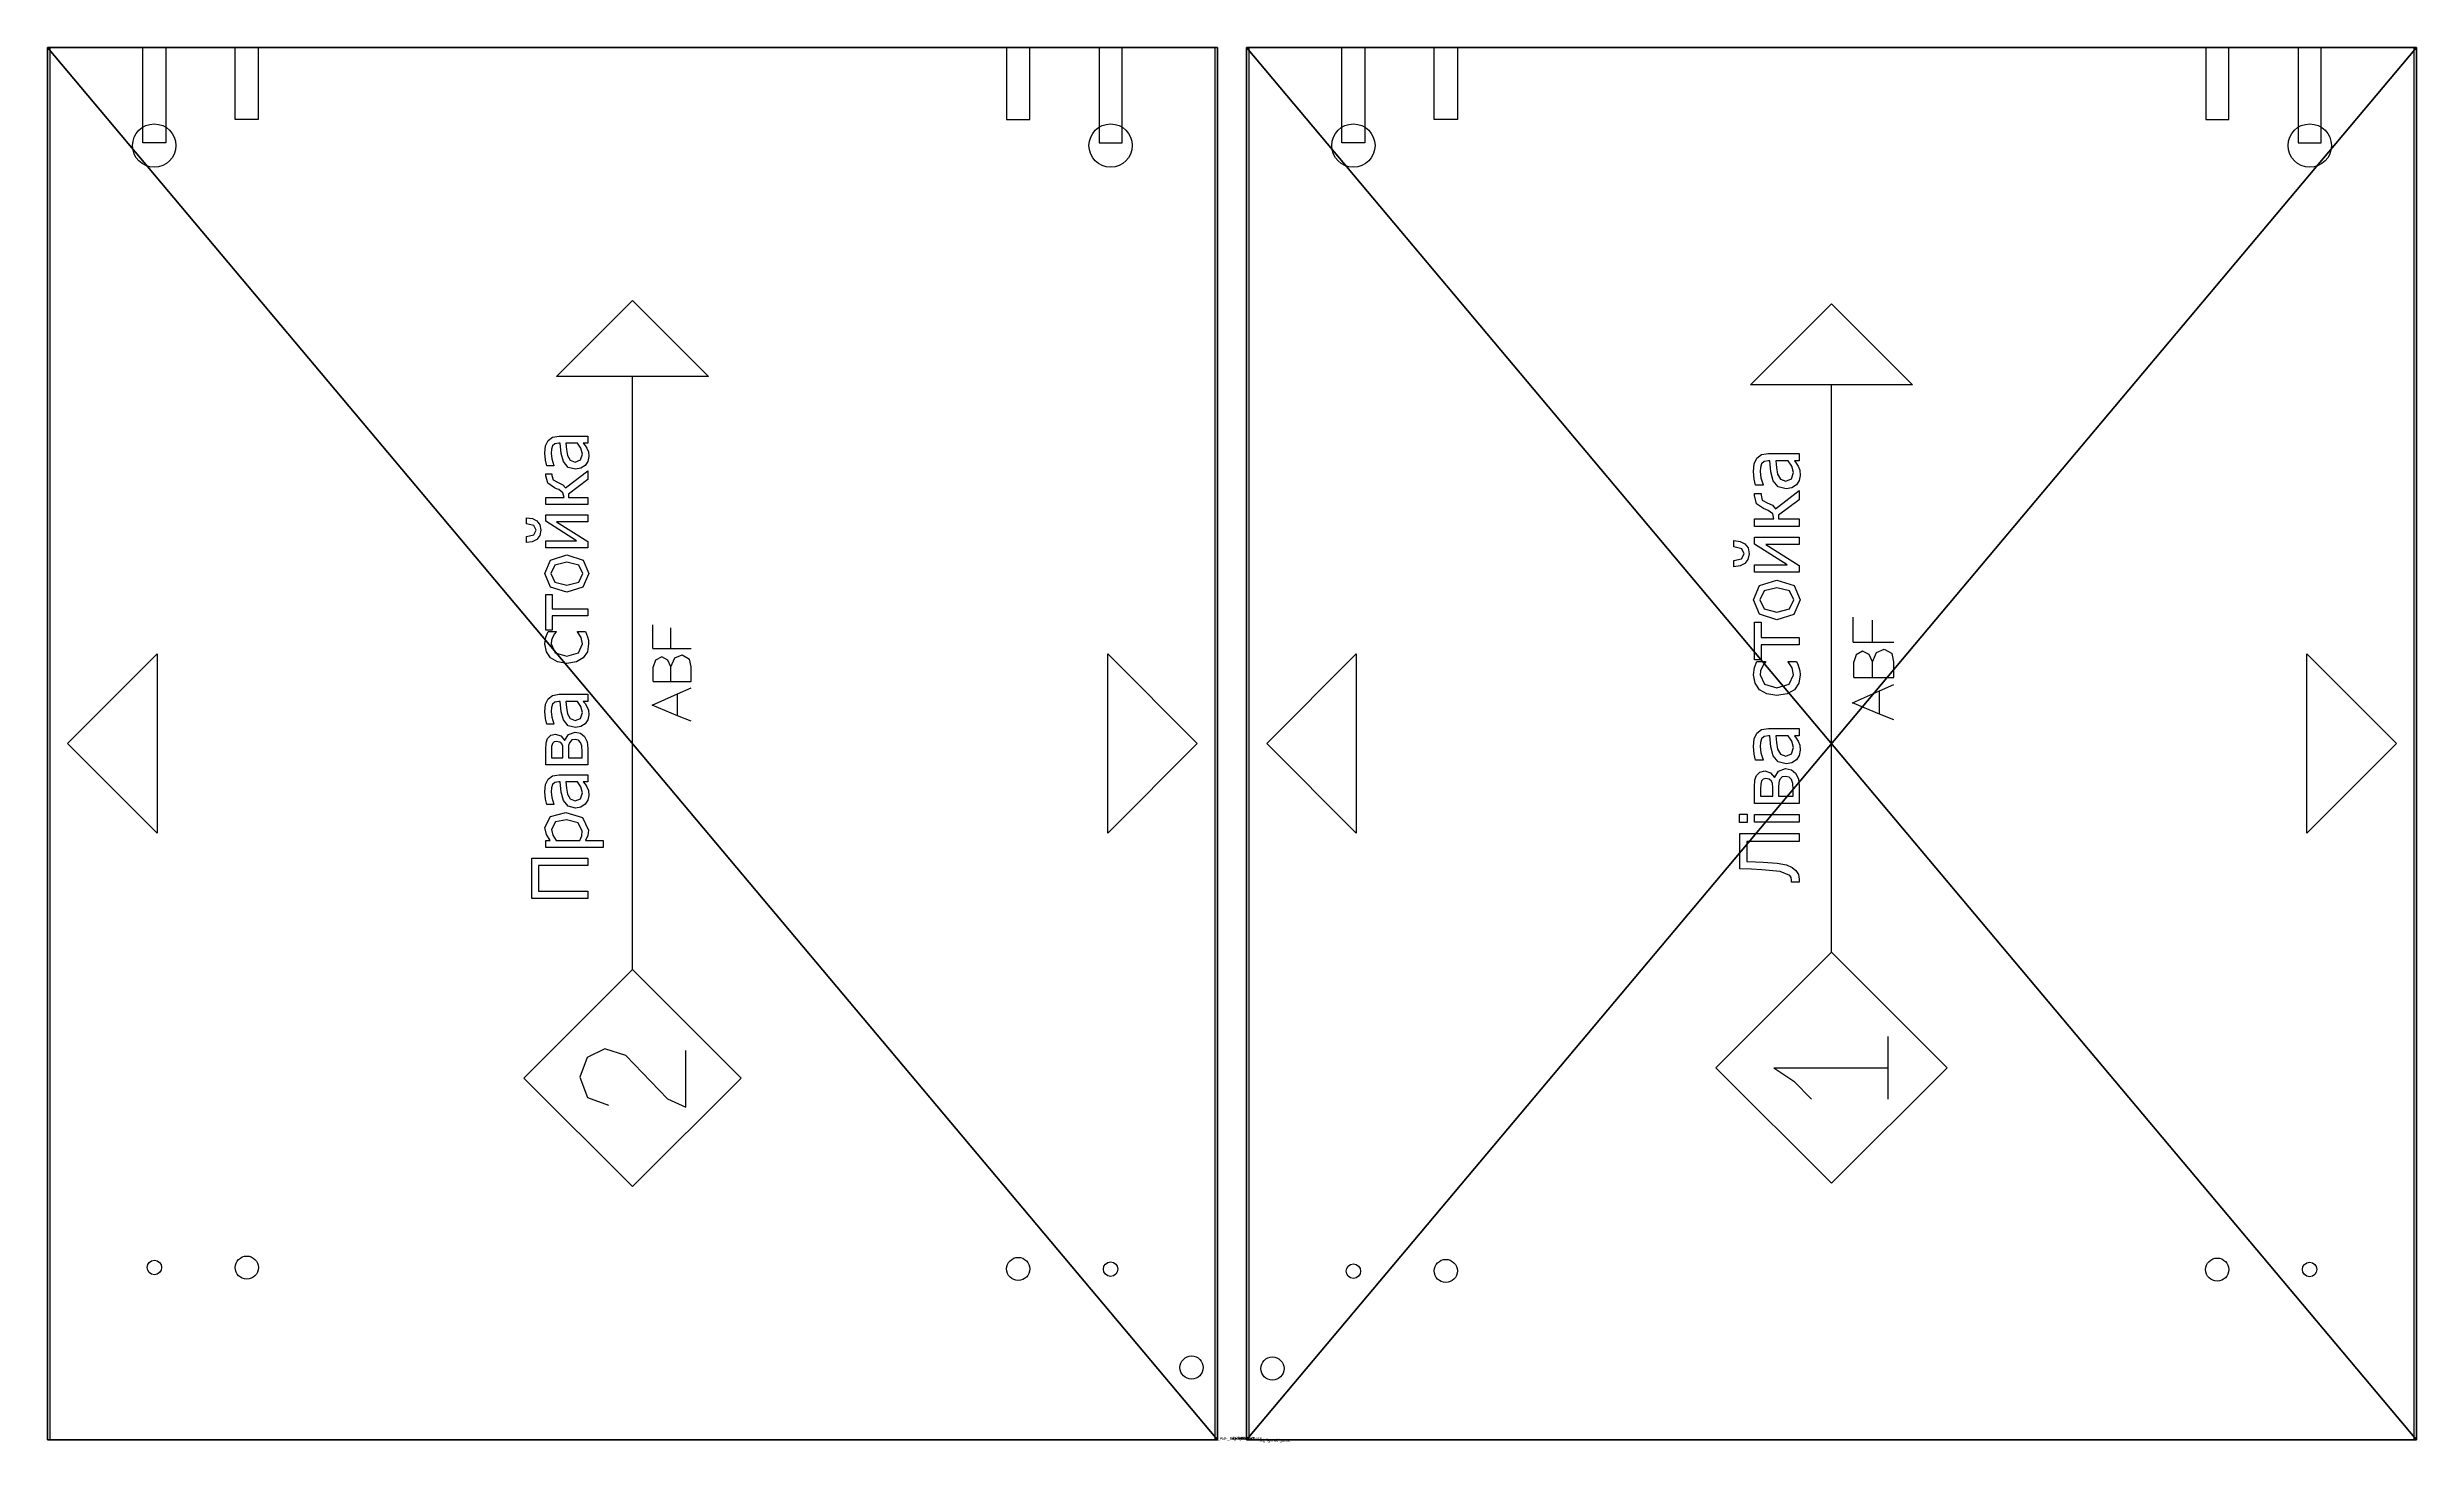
# Model space of a CAD drawing. Header units: millimetres. Extents: x -41809 to 43, y -1679 to 482.
# Drawn here: x -5196 to -4376, y -1 to 482 of the extents above; entities that cross this region are included whole.
import ezdxf

# ---------------------------------------------------------------- set-up
doc = ezdxf.new("R2010")
doc.units = ezdxf.units.MM
doc.header["$LTSCALE"] = 25.4
doc.layers.get('0').update_dxf_attribs({"true_color": 0xffffff})
for name, color, linetype, true_color in [('ABF_cuttingLines', 56, 'Continuous', 0x808014), ('ABF_edgeBanding', 172, 'Continuous', 0x0000cc), ('ABF_Label', 241, 'Continuous', 0xff87aa), ('D15-DEPTH13.8-$61281', 216, 'Continuous', 0x770077), ('D8-DEPTH12-$38878', 134, 'Continuous', 0x009987), ('Dside8', 252, 'Continuous', 0x777799)]:
    doc.layers.add(name, color=color, linetype=linetype, true_color=true_color)

# ---------------------------------------------------------------- blocks, each defined once
blk = doc.blocks.new('Group71#1')
at = {"layer": 'D15-DEPTH13.8-$61281', "color": 0, "extrusion": (0, 0, -1)}
blk.add_circle((34, 0), 7.5, dxfattribs=at)
blk = doc.blocks.new('Group73#1')
at = {"layer": 'Dside8', "color": 0, "extrusion": (-1, 0, 0)}
for centre in [(-32, 9), (0, 9)]:
    blk.add_circle(centre, 4, dxfattribs=at)
blk = doc.blocks.new('Group74#1')
at = {"layer": 'Dside8', "color": 0}
for points in [[(0, 36, 0), (-25, 36, 0), (-25, 28, 0), (0, 28, 0), (0, 36, 0)], [(0, 4, 0), (-33, 4, 0), (-33, -4, 0), (0, -4, 0), (0, 4, 0)]]:
    blk.add_polyline3d(points, close=True, dxfattribs=at)
blk = doc.blocks.new('Group75#1')
at = {"layer": 'D15-DEPTH13.8-$61281', "color": 0, "extrusion": (0, 0, -1)}
blk.add_circle((34, 0), 7.5, dxfattribs=at)
blk = doc.blocks.new('Group77#1')
at = {"layer": 'Dside8', "color": 0, "extrusion": (-1, 0, 0)}
for centre in [(0, 9), (32, 9)]:
    blk.add_circle(centre, 4, dxfattribs=at)
blk = doc.blocks.new('Group78#1')
at = {"layer": 'Dside8', "color": 0}
for points in [[(0, -4, 0), (-33, -4, 0), (-33, 4, 0), (0, 4, 0), (0, -4, 0)], [(0, -36, 0), (-25, -36, 0), (-25, -28, 0), (0, -28, 0), (0, -36, 0)]]:
    blk.add_polyline3d(points, close=True, dxfattribs=at)
blk = doc.blocks.new('Group88#1')
blk = doc.blocks.new('Group90#1')
blk = doc.blocks.new('Group86#3')
at = {"layer": 'D8-DEPTH12-$38878', "color": 0, "extrusion": (0, 0, -1)}
for centre, radius in [((-9.06, 31.98), 4), ((-9, -0.02), 2.5)]:
    blk.add_circle(centre, radius, dxfattribs=at)
blk = doc.blocks.new('Group90#2')
at = {"layer": 'D8-DEPTH12-$38878', "color": 0, "extrusion": (0, 0, -1)}
for centre, radius in [((-9, -0.02), 2.5), ((-8.94, -32.02), 4)]:
    blk.add_circle(centre, radius, dxfattribs=at)
blk = doc.blocks.new('Group89#3')
at = {"layer": 'D8-DEPTH12-$38878', "color": 0, "extrusion": (0, 0, -1)}
blk.add_circle((0, 9), 4, dxfattribs=at)
blk = doc.blocks.new('Group92#2')
at = {"layer": 'ABF_Label', "color": 0}
for p, q in [((39.04, 20.1), (38.85, 21.46)), ((38.85, 21.46), (40.27, 21.46)), ((40.27, 21.46), (40.64, 19.76)), ((42.82, 19.75), (43.21, 21.46)), ((43.21, 21.46), (44.63, 21.46)), ((44.63, 21.46), (44.44, 20.09)), ((-27.73, 15.31), (-27.64, 17.58)), ((-27.64, 17.58), (-27.56, 20.17)), ((-27.56, 20.17), (-19.79, 20.17)), ((-26, 16.7), (-26.07, 15.01)), ((-25.93, 18.63), (-26, 16.7)), ((-21.53, 18.63), (-25.93, 18.63)), ((-21.53, 7.13), (-21.53, 18.63)), ((-19.79, 20.17), (-19.79, 7.13)), ((-17.36, 18.55), (-17.36, 20.26)), ((-17.36, 20.26), (-15.49, 20.26)), ((-15.49, 18.55), (-17.36, 18.55)), ((-17.25, 7.13), (-17.25, 16.91)), ((-17.25, 16.91), (-15.6, 16.91)), ((-15.6, 16.91), (-15.6, 7.13)), ((-15.49, 20.26), (-15.49, 18.55)), ((-13.18, 7.13), (-13.18, 16.91)), ((-13.18, 16.91), (-9.59, 16.91)), ((-9.59, 16.91), (-8.01, 16.85)), ((-8.01, 16.85), (-7.02, 16.51)), ((-7.02, 16.51), (-6.26, 15.77)), ((-6.26, 15.77), (-6.02, 14.66)), ((-3.66, 16.7), (-2.36, 16.99)), ((-3.66, 15.03), (-3.66, 16.7)), ((-2.36, 16.99), (-0.67, 17.15)), ((-0.68, 15.7), (-2.02, 15.52)), ((0.25, 15.63), (-0.68, 15.7)), ((-0.67, 17.15), (1.02, 16.99)), ((1.02, 15.36), (0.25, 15.63)), ((1.02, 16.99), (2.27, 16.42)), ((2.27, 16.42), (3.07, 15.38)), ((10.92, 14.23), (11.84, 15.81)), ((11.84, 15.81), (13.28, 16.79)), ((15.11, 15.71), (13.05, 14.75)), ((13.28, 16.79), (15.13, 17.14)), ((16, 15.58), (15.11, 15.71)), ((15.13, 17.14), (16.69, 16.91)), ((16.69, 16.91), (18.03, 16.39)), ((18.03, 16.39), (18.03, 14.54)), ((18.37, 15.47), (18.37, 16.91)), ((18.37, 16.91), (26.67, 16.91)), ((26.67, 16.91), (26.67, 15.47)), ((27.2, 12.02), (28.41, 15.83)), ((28.41, 15.83), (31.58, 17.18)), ((31.58, 15.77), (29.6, 14.84)), ((31.58, 17.18), (34.75, 15.83)), ((33.55, 14.84), (31.58, 15.77)), ((34.75, 15.83), (35.95, 12.02)), ((37.64, 7.13), (37.64, 16.91)), ((37.64, 16.91), (39.26, 16.91)), ((39.58, 19.05), (39.04, 20.1)), ((39.26, 16.91), (39.26, 9.73)), ((39.26, 9.73), (43.82, 16.91)), ((40.49, 18.36), (39.58, 19.05)), ((41.74, 18.12), (40.49, 18.36)), ((40.64, 19.76), (41.74, 19.23)), ((41.74, 19.23), (42.82, 19.75)), ((43.02, 18.35), (41.74, 18.12)), ((43.92, 19.05), (43.02, 18.35)), ((43.82, 16.91), (45.36, 16.91)), ((44.44, 20.09), (43.92, 19.05)), ((45.36, 16.91), (45.36, 7.13)), ((47.74, 7.13), (47.74, 16.91)), ((47.74, 16.91), (49.39, 16.91)), ((49.39, 16.91), (49.39, 12.66)), ((51.65, 14.94), (52.72, 16.47)), ((52.72, 16.47), (54.5, 16.91)), ((54.5, 16.91), (54.94, 16.91)), ((54.94, 16.91), (54.94, 15.49)), ((56.79, 16.7), (58.1, 16.99)), ((56.79, 15.03), (56.79, 16.7)), ((58.1, 16.99), (59.78, 17.15)), ((59.77, 15.7), (58.43, 15.52)), ((60.71, 15.63), (59.77, 15.7)), ((59.78, 17.15), (61.48, 16.99)), ((61.48, 15.36), (60.71, 15.63)), ((61.48, 16.99), (62.72, 16.42)), ((62.72, 16.42), (63.52, 15.38)), ((-71.28, 12.66), (-74.2, 8.26)), ((-71.28, 12.66), (-71.28, -12.45)), ((-28.99, 9.18), (-28.12, 11.27)), ((-28.12, 11.27), (-27.73, 15.31)), ((-26.29, 11.96), (-26.69, 9.93)), ((-26.07, 15.01), (-26.29, 11.96)), ((-9.98, 15.6), (-11.55, 15.6)), ((-11.55, 15.6), (-11.55, 12.92)), ((-11.55, 12.92), (-9.66, 12.92)), ((-9.62, 11.64), (-11.55, 11.64)), ((-11.55, 11.64), (-11.55, 8.44)), ((-8.9, 15.57), (-9.98, 15.6)), ((-9.66, 12.92), (-8.8, 12.98)), ((-8.64, 11.61), (-9.62, 11.64)), ((-8.2, 15.37), (-8.9, 15.57)), ((-8.8, 12.98), (-8.24, 13.22)), ((-7.99, 11.42), (-8.64, 11.61)), ((-8.24, 13.22), (-7.83, 13.69)), ((-7.82, 14.99), (-8.2, 15.37)), ((-7.35, 10.88), (-7.99, 11.42)), ((-7.83, 13.69), (-7.71, 14.41)), ((-7.71, 14.41), (-7.82, 14.99)), ((-6.4, 13.41), (-7.43, 12.54)), ((-7.43, 12.54), (-7.38, 12.48)), ((-7.38, 12.48), (-6.05, 11.67)), ((-7.21, 10.08), (-7.35, 10.88)), ((-6.02, 14.66), (-6.4, 13.41)), ((-6.05, 11.67), (-5.51, 10.09)), ((-4.46, 9.97), (-4.03, 11.7)), ((-4.03, 11.7), (-2.67, 12.83)), ((-3.56, 15.03), (-3.66, 15.03)), ((-2.02, 15.52), (-3.56, 15.03)), ((-2.33, 11.23), (-2.76, 10.07)), ((-2.67, 12.83), (-0.73, 13.35)), ((-1.24, 11.85), (-2.33, 11.23)), ((0.21, 12.11), (-1.24, 11.85)), ((-0.73, 13.35), (1.69, 13.57)), ((1.69, 12.25), (0.21, 12.11)), ((1.52, 14.82), (1.02, 15.36)), ((1.69, 13.88), (1.52, 14.82)), ((1.69, 13.57), (1.69, 13.88)), ((1.69, 9.54), (1.69, 12.25)), ((3.07, 15.38), (3.33, 13.82)), ((3.33, 13.82), (3.33, 7.13)), ((10.57, 12.01), (10.92, 14.23)), ((10.9, 9.75), (10.57, 12.01)), ((13.05, 14.75), (12.28, 12.01)), ((12.28, 12.01), (13.03, 9.31)), ((16.81, 15.28), (16, 15.58)), ((17.48, 14.88), (16.81, 15.28)), ((17.93, 14.54), (17.48, 14.88)), ((18.03, 14.54), (17.93, 14.54)), ((21.7, 15.47), (18.37, 15.47)), ((21.7, 7.13), (21.7, 15.47)), ((26.67, 15.47), (23.34, 15.47)), ((23.34, 15.47), (23.34, 7.13)), ((28.37, 8.25), (27.2, 12.02)), ((29.6, 14.84), (28.9, 12.02)), ((28.9, 12.02), (29.6, 9.23)), ((34.25, 12.02), (33.55, 14.84)), ((33.55, 9.21), (34.25, 12.02)), ((35.95, 12.02), (34.75, 8.2)), ((43.73, 14.43), (39.12, 7.13)), ((43.73, 7.13), (43.73, 14.43)), ((49.39, 12.66), (50.48, 12.92)), ((50.21, 11.64), (49.39, 11.64)), ((49.39, 11.64), (49.39, 7.13)), ((53.57, 7.13), (50.21, 11.64)), ((50.48, 12.92), (51.25, 13.93)), ((51.25, 13.93), (51.46, 14.43)), ((51.46, 14.43), (51.65, 14.94)), ((52.37, 12.98), (51.63, 12.33)), ((51.63, 12.33), (55.62, 7.13)), ((52.95, 14.17), (52.37, 12.98)), ((53.53, 15.21), (52.95, 14.17)), ((54.57, 15.49), (53.53, 15.21)), ((54.94, 15.49), (54.57, 15.49)), ((55.99, 9.97), (56.42, 11.7)), ((56.42, 11.7), (57.78, 12.83)), ((56.89, 15.03), (56.79, 15.03)), ((58.43, 15.52), (56.89, 15.03)), ((58.12, 11.23), (57.69, 10.07)), ((57.78, 12.83), (59.73, 13.35)), ((59.21, 11.85), (58.12, 11.23)), ((60.66, 12.11), (59.21, 11.85)), ((59.73, 13.35), (62.14, 13.57)), ((62.14, 12.25), (60.66, 12.11)), ((61.97, 14.82), (61.48, 15.36)), ((62.14, 13.88), (61.97, 14.82)), ((62.14, 13.57), (62.14, 13.88)), ((62.14, 9.54), (62.14, 12.25)), ((63.52, 15.38), (63.78, 13.82)), ((63.78, 13.82), (63.78, 7.13)), ((-74.2, 8.26), (-78.17, 4.4)), ((-30.5, 7.13), (-30.5, 8.81)), ((-30.5, 8.81), (-30.37, 8.81)), ((-30.2, 7.12), (-30.5, 7.13)), ((-30.37, 8.81), (-30.23, 8.79)), ((-30.23, 8.79), (-30.04, 8.78)), ((-29.83, 7.1), (-30.2, 7.12)), ((-30.04, 8.78), (-29.46, 8.88)), ((-28.79, 7.28), (-29.83, 7.1)), ((-29.46, 8.88), (-28.99, 9.18)), ((-27.94, 7.82), (-28.79, 7.28)), ((-27.24, 8.64), (-27.94, 7.82)), ((-26.69, 9.93), (-27.24, 8.64)), ((-19.79, 7.13), (-21.53, 7.13)), ((-15.6, 7.13), (-17.25, 7.13)), ((-9.34, 7.13), (-13.18, 7.13)), ((-11.55, 8.44), (-10.12, 8.44)), ((-10.12, 8.44), (-8.75, 8.51)), ((-7.77, 7.29), (-9.34, 7.13)), ((-8.75, 8.51), (-7.91, 8.79)), ((-7.91, 8.79), (-7.37, 9.32)), ((-6.53, 7.92), (-7.77, 7.29)), ((-7.37, 9.32), (-7.21, 10.08)), ((-5.78, 8.83), (-6.53, 7.92)), ((-5.51, 10.09), (-5.78, 8.83)), ((-4.22, 8.72), (-4.46, 9.97)), ((-3.59, 7.73), (-4.22, 8.72)), ((-2.64, 7.09), (-3.59, 7.73)), ((-2.76, 10.07), (-2.29, 8.8)), ((-1.49, 6.86), (-2.64, 7.09)), ((-2.29, 8.8), (-0.9, 8.37)), ((-0.35, 6.98), (-1.49, 6.86)), ((-0.9, 8.37), (0.51, 8.71)), ((0.5, 7.33), (-0.35, 6.98)), ((1.15, 7.76), (0.5, 7.33)), ((0.51, 8.71), (1.69, 9.54)), ((1.69, 8.17), (1.15, 7.76)), ((1.69, 7.13), (1.69, 8.17)), ((3.33, 7.13), (1.69, 7.13)), ((11.84, 8.16), (10.9, 9.75)), ((13.29, 7.22), (11.84, 8.16)), ((13.03, 9.31), (15.11, 8.34)), ((15.13, 6.91), (13.29, 7.22)), ((15.11, 8.34), (16.64, 8.67)), ((15.99, 6.98), (15.13, 6.91)), ((16.75, 7.16), (15.99, 6.98)), ((16.64, 8.67), (17.93, 9.53)), ((17.41, 7.41), (16.75, 7.16)), ((18.03, 7.68), (17.41, 7.41)), ((17.93, 9.53), (18.03, 9.53)), ((18.03, 9.53), (18.03, 7.68)), ((23.34, 7.13), (21.7, 7.13)), ((31.58, 6.86), (28.37, 8.25)), ((29.6, 9.23), (31.58, 8.28)), ((31.58, 8.28), (33.55, 9.21)), ((34.75, 8.2), (31.58, 6.86)), ((39.12, 7.13), (37.64, 7.13)), ((45.36, 7.13), (43.73, 7.13)), ((49.39, 7.13), (47.74, 7.13)), ((55.62, 7.13), (53.57, 7.13)), ((56.23, 8.72), (55.99, 9.97)), ((56.86, 7.73), (56.23, 8.72)), ((57.82, 7.09), (56.86, 7.73)), ((57.69, 10.07), (58.17, 8.8)), ((58.96, 6.86), (57.82, 7.09)), ((58.17, 8.8), (59.55, 8.37)), ((60.11, 6.98), (58.96, 6.86)), ((59.55, 8.37), (60.96, 8.71)), ((60.95, 7.33), (60.11, 6.98)), ((61.6, 7.76), (60.95, 7.33)), ((60.96, 8.71), (62.14, 9.54)), ((62.14, 8.17), (61.6, 7.76)), ((62.14, 7.13), (62.14, 8.17)), ((63.78, 7.13), (62.14, 7.13)), ((-45.87, 0), (78.89, 0)), ((6.49, -10.57), (8.95, -4.58)), ((8.95, -4.58), (11.61, -10.57)), ((14.53, -4.88), (17.96, -4.88)), ((14.53, -4.88), (14.53, -8.98)), ((19.51, -5.38), (17.96, -4.88)), ((22.27, -4.79), (22.27, -8.97)), ((22.27, -4.79), (27.81, -4.79)), ((14.53, -8.98), (14.53, -13.72)), ((14.53, -8.98), (17.96, -8.98)), ((17.96, -8.98), (19.55, -8.25)), ((17.96, -8.98), (20.04, -9.9)), ((20.29, -6.84), (19.51, -5.38)), ((19.55, -8.25), (20.29, -6.84)), ((20.04, -9.9), (20.74, -11.59)), ((22.27, -8.97), (27.09, -8.97)), ((22.27, -8.97), (22.27, -13.72)), ((-78.17, -12.45), (-71.28, -12.45)), ((-71.28, -12.45), (-64.36, -12.45)), ((5.21, -13.72), (6.49, -10.57)), ((6.49, -10.57), (11.61, -10.57)), ((11.61, -10.57), (13.01, -13.72)), ((14.53, -13.72), (17.96, -13.72)), ((17.96, -13.72), (19.76, -13.36)), ((20.74, -11.59), (19.76, -13.36))]:
    blk.add_line(p, q, dxfattribs=at)
for points in [[(-45.87, 0, 0), (-71.27, -25.4, 0), (-96.67, 0, 0), (-71.27, 25.4, 0), (-45.87, 0, 0)], [(78.89, 17.78, 0), (96.67, 0, 0), (78.89, -17.78, 0), (78.89, 17.78, 0)]]:
    blk.add_polyline3d(points, close=True, dxfattribs=at)
blk = doc.blocks.new('Group137#1')
at = {"layer": 'ABF_cuttingLines', "color": 0}
blk.add_polyline3d([(0.8, 0.7, 0), (404.2, 0.7, 0), (404.2, 482.7, 0), (0.8, 482.7, 0), (0.8, 0.7, 0)], close=True, dxfattribs=at)
blk = doc.blocks.new('Group138#1')
at = {"layer": 'ABF_edgeBanding', "color": 0}
for points in [[(7, 241.7, 0), (38.02, 272.72, 0), (38.02, 210.68, 0), (7, 241.7, 0)], [(398, 241.7, 0), (366.98, 210.68, 0), (366.98, 272.72, 0), (398, 241.7, 0)]]:
    blk.add_polyline3d(points, close=True, dxfattribs=at)
blk = doc.blocks.new('______ 1. ___#31')
at = {"color": 0}
for p, q in [((0, 0.7, 18), (0, 482.7, 18)), ((0, 482.7, 18), (405, 482.7, 18)), ((0, 0.7), (0, 482.7)), ((0, 482.7), (405, 482.7)), ((0, 0.7, 18), (0, 482.7, 18)), ((0, 482.7, 18), (0, 482.7)), ((0, 0.7), (0, 482.7)), ((0, 482.7, 18), (405, 482.7, 18)), ((0, 482.7), (405, 482.7)), ((0, 482.7, 18), (0, 482.7)), ((405, 482.7, 18), (405, 0.7, 18)), ((405, 482.7), (405, 0.7)), ((405, 482.7, 18), (405, 482.7)), ((405, 482.7, 18), (405, 0.7, 18)), ((405, 482.7), (405, 0.7)), ((405, 482.7, 18), (405, 482.7)), ((405, 0.7, 18), (0, 0.7, 18)), ((405, 0.7), (0, 0.7)), ((0, 0.7, 18), (0, 0.7)), ((405, 0.7, 18), (0, 0.7, 18)), ((0, 0.7, 18), (0, 0.7)), ((405, 0.7), (0, 0.7)), ((405, 0.7, 18), (405, 0.7)), ((405, 0.7, 18), (405, 0.7))]:
    blk.add_line(p, q, dxfattribs=at)
at = {"color": 0, "extrusion": (0, 0, -1)}
ref = blk.add_blockref('Group73#1', (-37, 482.7, -18), dxfattribs=dict(at, rotation=90))
ref.add_attrib('Skp_GroupInstanceName', '_ABF_sideDrill', (0, 0), dxfattribs={"height": 1})
ref = blk.add_blockref('Group74#1', (-37, 482.7, -18), dxfattribs=dict(at, rotation=90))
ref.add_attrib('Skp_GroupInstanceName', '_ABF_sideDrillDepth', (0, 0), dxfattribs={"height": 1})
ref = blk.add_blockref('Group77#1', (-368, 482.7, -18), dxfattribs=dict(at, rotation=90))
ref.add_attrib('Skp_GroupInstanceName', '_ABF_sideDrill', (0, 0), dxfattribs={"height": 1})
ref = blk.add_blockref('Group78#1', (-368, 482.7, -18), dxfattribs=dict(at, rotation=90))
ref.add_attrib('Skp_GroupInstanceName', '_ABF_sideDrillDepth', (0, 0), dxfattribs={"height": 1})
ref = blk.add_blockref('Group71#1', (-37, 482.7, -18), dxfattribs=dict(at, rotation=90))
ref.add_attrib('Skp_GroupInstanceName', '_ABF_minifixBolts', (0, 0), dxfattribs={"height": 1})
ref = blk.add_blockref('Group75#1', (-368, 482.7, -18), dxfattribs=dict(at, rotation=90))
ref.add_attrib('Skp_GroupInstanceName', '_ABF_minifixBolts', (0, 0), dxfattribs={"height": 1})
ref = blk.add_blockref('Group90#2', (-368, 50.64, -18), dxfattribs=dict(at, rotation=90))
ref.add_attrib('Skp_GroupInstanceName', '_ABF_minifixPlasticBase', (0, 0), dxfattribs={"height": 1})
ref = blk.add_blockref('Group86#3', (-37.02, 50.06, -18), dxfattribs=dict(at, rotation=90))
ref.add_attrib('Skp_GroupInstanceName', '_ABF_minifixPlasticBase', (0, 0), dxfattribs={"height": 1})
ref = blk.add_blockref('Group89#3', (0, 25.35, -18), dxfattribs=dict(at, rotation=90))
ref.add_attrib('Skp_GroupInstanceName', '_ABF_minifixPlasticBase', (0, 0), dxfattribs={"height": 1})
ref = blk.add_blockref('Group88#1', (0.01, 272.7, -18), dxfattribs=dict(at, rotation=90))
ref.add_attrib('Skp_GroupInstanceName', '_ABF_hingeMountingPlate', (0, 0), dxfattribs={"height": 1})
ref = blk.add_blockref('Group90#1', (0.02, 110, -18), dxfattribs=dict(at, rotation=90))
ref.add_attrib('Skp_GroupInstanceName', '_ABF_hingeMountingPlate', (0, 0), dxfattribs={"height": 1})
at = {"layer": 'ABF_cuttingLines', "color": 0}
ref = blk.add_blockref('Group137#1', (0, 0, 18), dxfattribs=at)
ref.add_attrib('Skp_GroupInstanceName', '_ABF_cuttingLines', (0, 0), dxfattribs={"layer": '0', "height": 1})
at = {"layer": 'ABF_edgeBanding', "color": 0}
ref = blk.add_blockref('Group138#1', (0, 0, 18), dxfattribs=at)
ref.add_attrib('Skp_GroupInstanceName', '_ABF_edgeBanding', (0, 0), dxfattribs={"layer": '0', "height": 1})
at = {"layer": 'ABF_Label', "color": 0}
ref = blk.add_blockref('Group92#2', (202.5, 241.7, 18), dxfattribs=dict(at, xscale=1.574803149606299, yscale=1.574803149606299, rotation=90))
ref.add_attrib('Skp_GroupInstanceName', '_ABF_Label', (0, 0), dxfattribs={"layer": '0', "height": 1})
at = {"color": 7, "true_color": 0xffffff}
mesh = blk.add_polyface(dxfattribs=at)
corners = [(405, 0.7, 18), (0, 482.7, 18), (0, 0.7, 18), (405, 482.7, 18)]
mesh.append_faces([[corners[k] for k in face] for face in [(0, 1, 2), (1, 0, 3)]], dxfattribs={"vtx0": -1, "color": 7})
at = {"color": 0}
mesh = blk.add_polyface(dxfattribs=at)
corners = [(405, 482.7), (0, 0.7), (0, 482.7), (405, 0.7)]
mesh.append_faces([[corners[k] for k in face] for face in [(0, 1, 2), (1, 0, 3)]], dxfattribs={"vtx0": -1, "color": 0})
at = {"color": 13, "true_color": 0xc46b6b}
mesh = blk.add_polyface(dxfattribs=at)
corners = [(0, 482.7, 18), (0, 0.7), (0, 0.7, 18), (0, 482.7)]
mesh.append_faces([[corners[k] for k in face] for face in [(0, 1, 2), (1, 0, 3)]], dxfattribs={"vtx0": -1, "color": 13})
at = {"color": 0}
mesh = blk.add_polyface(dxfattribs=at)
corners = [(0, 482.7, 18), (405, 482.7), (0, 482.7), (405, 482.7, 18)]
mesh.append_faces([[corners[k] for k in face] for face in [(0, 1, 2), (1, 0, 3)]], dxfattribs={"vtx0": -1, "color": 0})
at = {"color": 13, "true_color": 0xc46b6b}
mesh = blk.add_polyface(dxfattribs=at)
corners = [(405, 482.7), (405, 0.7, 18), (405, 0.7), (405, 482.7, 18)]
mesh.append_faces([[corners[k] for k in face] for face in [(0, 1, 2), (1, 0, 3)]], dxfattribs={"vtx0": -1, "color": 13})
at = {"color": 0}
mesh = blk.add_polyface(dxfattribs=at)
corners = [(405, 0.7, 18), (0, 0.7), (405, 0.7), (0, 0.7, 18)]
mesh.append_faces([[corners[k] for k in face] for face in [(0, 1, 2), (1, 0, 3)]], dxfattribs={"vtx0": -1, "color": 0})
blk = doc.blocks.new('Group79#1')
at = {"layer": 'D15-DEPTH13.8-$61281', "color": 0}
blk.add_circle((-34, 0), 7.5, dxfattribs=at)
blk = doc.blocks.new('Group81#1')
at = {"layer": 'Dside8', "color": 0, "extrusion": (-1, 0, 0)}
for centre in [(0, -9), (32, -9)]:
    blk.add_circle(centre, 4, dxfattribs=at)
blk = doc.blocks.new('Group82#1')
at = {"layer": 'Dside8', "color": 0}
for points in [[(0, -4, 0), (-33, -4, 0), (-33, 4, 0), (0, 4, 0), (0, -4, 0)], [(0, -36, 0), (-25, -36, 0), (-25, -28, 0), (0, -28, 0), (0, -36, 0)]]:
    blk.add_polyline3d(points, close=True, dxfattribs=at)
blk = doc.blocks.new('Group83#1')
at = {"layer": 'D15-DEPTH13.8-$61281', "color": 0}
blk.add_circle((-34, 0), 7.5, dxfattribs=at)
blk = doc.blocks.new('Group85#1')
at = {"layer": 'Dside8', "color": 0, "extrusion": (-1, 0, 0)}
for centre in [(-32, -9), (0, -9)]:
    blk.add_circle(centre, 4, dxfattribs=at)
blk = doc.blocks.new('Group86#1')
at = {"layer": 'Dside8', "color": 0}
for points in [[(0, 36, 0), (-25, 36, 0), (-25, 28, 0), (0, 28, 0), (0, 36, 0)], [(0, 4, 0), (-33, 4, 0), (-33, -4, 0), (0, -4, 0), (0, 4, 0)]]:
    blk.add_polyline3d(points, close=True, dxfattribs=at)
blk = doc.blocks.new('Group94#1')
at = {"layer": 'D8-DEPTH12-$38878', "color": 0}
for centre, radius in [((9.06, 31.98), 4), ((9, -0.02), 2.5)]:
    blk.add_circle(centre, radius, dxfattribs=at)
blk = doc.blocks.new('Group98#1')
at = {"layer": 'D8-DEPTH12-$38878', "color": 0}
for centre, radius in [((9, -0.02), 2.5), ((8.94, -32.02), 4)]:
    blk.add_circle(centre, radius, dxfattribs=at)
blk = doc.blocks.new('Group86#2')
at = {"layer": 'D8-DEPTH12-$38878', "color": 0}
blk.add_circle((0, 9), 4, dxfattribs=at)
blk = doc.blocks.new('Group94#2')
at = {"layer": 'ABF_Label', "color": 0}
for p, q in [((-36.3, 10.47), (-36.3, 23.51)), ((-36.3, 23.51), (-26.84, 23.51)), ((-26.84, 23.51), (-26.84, 10.47)), ((47.23, 23.44), (47.04, 24.8)), ((47.04, 24.8), (48.46, 24.8)), ((47.77, 22.39), (47.23, 23.44)), ((48.68, 21.7), (47.77, 22.39)), ((48.46, 24.8), (48.83, 23.09)), ((48.83, 23.09), (49.93, 22.57)), ((49.93, 22.57), (51.01, 23.08)), ((51.01, 23.08), (51.4, 24.8)), ((52.11, 22.39), (51.21, 21.69)), ((51.4, 24.8), (52.81, 24.8)), ((52.63, 23.42), (52.11, 22.39)), ((52.81, 24.8), (52.63, 23.42)), ((-28.57, 21.97), (-34.57, 21.97)), ((-34.57, 21.97), (-34.57, 10.47)), ((-28.57, 10.47), (-28.57, 21.97)), ((-24.32, 6.86), (-24.32, 20.25)), ((-24.32, 20.25), (-22.68, 20.25)), ((-22.68, 20.25), (-22.68, 19.23)), ((-22.68, 19.23), (-21.31, 20.15)), ((-21.44, 18.64), (-22.68, 17.84)), ((-22.68, 17.84), (-22.68, 12.3)), ((-20.08, 18.95), (-21.44, 18.64)), ((-21.31, 20.15), (-19.68, 20.52)), ((-18.35, 18.03), (-20.08, 18.95)), ((-19.68, 20.52), (-17.06, 19.19)), ((-17.82, 15.43), (-18.35, 18.03)), ((-17.06, 19.19), (-16.12, 15.62)), ((-14.29, 20.04), (-12.99, 20.33)), ((-14.29, 18.37), (-14.29, 20.04)), ((-14.2, 18.37), (-14.29, 18.37)), ((-12.66, 18.86), (-14.2, 18.37)), ((-13.3, 16.17), (-11.36, 16.69)), ((-12.99, 20.33), (-11.31, 20.49)), ((-11.32, 19.03), (-12.66, 18.86)), ((-11.36, 16.69), (-8.94, 16.9)), ((-10.38, 18.97), (-11.32, 19.03)), ((-11.31, 20.49), (-9.61, 20.33)), ((-9.61, 18.7), (-10.38, 18.97)), ((-9.61, 20.33), (-8.36, 19.76)), ((-9.12, 18.15), (-9.61, 18.7)), ((-8.94, 17.22), (-9.12, 18.15)), ((-8.94, 16.9), (-8.94, 17.22)), ((-8.36, 19.76), (-7.57, 18.72)), ((-7.57, 18.72), (-7.3, 17.16)), ((-7.3, 17.16), (-7.3, 10.47)), ((-4.99, 10.47), (-4.99, 20.25)), ((-4.99, 20.25), (-1.4, 20.25)), ((-1.8, 18.94), (-3.36, 18.94)), ((-3.36, 18.94), (-3.36, 16.26)), ((-0.71, 18.91), (-1.8, 18.94)), ((-1.4, 20.25), (0.18, 20.18)), ((-0.01, 18.71), (-0.71, 18.91)), ((-0.05, 16.55), (0.36, 17.03)), ((0.37, 18.32), (-0.01, 18.71)), ((0.18, 20.18), (1.16, 19.85)), ((0.36, 17.03), (0.48, 17.74)), ((0.48, 17.74), (0.37, 18.32)), ((1.79, 16.74), (0.76, 15.88)), ((1.16, 19.85), (1.93, 19.1)), ((2.17, 18), (1.79, 16.74)), ((1.93, 19.1), (2.17, 18)), ((4.53, 20.04), (5.83, 20.33)), ((4.53, 18.37), (4.53, 20.04)), ((4.62, 18.37), (4.53, 18.37)), ((6.17, 18.86), (4.62, 18.37)), ((5.52, 16.17), (7.46, 16.69)), ((5.83, 20.33), (7.51, 20.49)), ((7.51, 19.03), (6.17, 18.86)), ((7.46, 16.69), (9.88, 16.9)), ((7.51, 20.49), (9.21, 20.33)), ((8.44, 18.97), (7.51, 19.03)), ((9.21, 18.7), (8.44, 18.97)), ((9.21, 20.33), (10.46, 19.76)), ((9.7, 18.15), (9.21, 18.7)), ((9.88, 17.22), (9.7, 18.15)), ((9.88, 16.9), (9.88, 17.22)), ((10.46, 19.76), (11.25, 18.72)), ((11.25, 18.72), (11.52, 17.16)), ((11.52, 17.16), (11.52, 10.47)), ((18.76, 15.35), (19.11, 17.57)), ((19.11, 17.57), (20.03, 19.15)), ((20.03, 19.15), (21.47, 20.13)), ((21.24, 18.08), (20.47, 15.35)), ((23.3, 19.05), (21.24, 18.08)), ((21.47, 20.13), (23.32, 20.48)), ((24.19, 18.92), (23.3, 19.05)), ((23.32, 20.48), (24.88, 20.25)), ((25, 18.61), (24.19, 18.92)), ((24.88, 20.25), (26.21, 19.72)), ((25.67, 18.22), (25, 18.61)), ((26.12, 17.88), (25.67, 18.22)), ((26.21, 17.88), (26.12, 17.88)), ((26.21, 19.72), (26.21, 17.88)), ((26.56, 18.8), (26.56, 20.25)), ((26.56, 20.25), (34.86, 20.25)), ((29.88, 18.8), (26.56, 18.8)), ((29.88, 10.47), (29.88, 18.8)), ((34.86, 18.8), (31.53, 18.8)), ((31.53, 18.8), (31.53, 10.47)), ((34.86, 20.25), (34.86, 18.8)), ((35.39, 15.35), (36.6, 19.16)), ((36.6, 19.16), (39.77, 20.52)), ((37.79, 18.18), (37.09, 15.35)), ((39.77, 19.1), (37.79, 18.18)), ((39.77, 20.52), (42.94, 19.17)), ((41.74, 18.18), (39.77, 19.1)), ((42.44, 15.35), (41.74, 18.18)), ((42.94, 19.17), (44.13, 15.35)), ((45.83, 10.47), (45.83, 20.25)), ((45.83, 20.25), (47.45, 20.25)), ((51.92, 17.76), (47.31, 10.47)), ((47.45, 20.25), (47.45, 13.07)), ((47.45, 13.07), (52.01, 20.25)), ((49.93, 21.46), (48.68, 21.7)), ((51.21, 21.69), (49.93, 21.46)), ((51.92, 10.47), (51.92, 17.76)), ((52.01, 20.25), (53.55, 20.25)), ((53.55, 20.25), (53.55, 10.47)), ((55.93, 10.47), (55.93, 20.25)), ((55.93, 20.25), (57.58, 20.25)), ((57.58, 20.25), (57.58, 15.99)), ((58.67, 16.26), (59.44, 17.26)), ((59.44, 17.26), (59.65, 17.77)), ((59.65, 17.77), (59.84, 18.28)), ((59.84, 18.28), (60.91, 19.8)), ((61.14, 17.51), (60.56, 16.32)), ((60.91, 19.8), (62.69, 20.25)), ((61.72, 18.55), (61.14, 17.51)), ((62.76, 18.83), (61.72, 18.55)), ((62.69, 20.25), (63.13, 20.25)), ((63.13, 18.83), (62.76, 18.83)), ((63.13, 20.25), (63.13, 18.83)), ((64.98, 20.04), (66.29, 20.33)), ((64.98, 18.37), (64.98, 20.04)), ((65.08, 18.37), (64.98, 18.37)), ((66.62, 18.86), (65.08, 18.37)), ((65.97, 16.17), (67.91, 16.69)), ((66.29, 20.33), (67.97, 20.49)), ((67.96, 19.03), (66.62, 18.86)), ((67.91, 16.69), (70.33, 16.9)), ((68.9, 18.97), (67.96, 19.03)), ((67.97, 20.49), (69.67, 20.33)), ((69.67, 18.7), (68.9, 18.97)), ((69.67, 20.33), (70.91, 19.76)), ((70.16, 18.15), (69.67, 18.7)), ((70.33, 17.22), (70.16, 18.15)), ((70.33, 16.9), (70.33, 17.22)), ((70.91, 19.76), (71.71, 18.72)), ((71.71, 18.72), (71.97, 17.16)), ((71.97, 17.16), (71.97, 10.47)), ((-78.07, 12.32), (-82.84, 10.53)), ((-73.49, 10.63), (-78.07, 12.32)), ((-22.68, 12.3), (-21.57, 11.87)), ((-21.57, 11.87), (-20.51, 11.75)), ((-20.51, 11.75), (-18.52, 12.69)), ((-17.29, 11.72), (-20.24, 10.27)), ((-18.52, 12.69), (-17.82, 15.43)), ((-16.12, 15.62), (-17.29, 11.72)), ((-15.09, 13.3), (-14.66, 15.03)), ((-14.85, 12.06), (-15.09, 13.3)), ((-14.22, 11.06), (-14.85, 12.06)), ((-14.66, 15.03), (-13.3, 16.17)), ((-12.96, 14.57), (-13.39, 13.41)), ((-13.39, 13.41), (-12.92, 12.14)), ((-11.88, 15.19), (-12.96, 14.57)), ((-12.92, 12.14), (-11.54, 11.71)), ((-10.43, 15.45), (-11.88, 15.19)), ((-11.54, 11.71), (-10.12, 12.05)), ((-8.94, 15.59), (-10.43, 15.45)), ((-9.48, 11.09), (-10.13, 10.67)), ((-10.12, 12.05), (-8.94, 12.88)), ((-8.94, 11.51), (-9.48, 11.09)), ((-8.94, 12.88), (-8.94, 15.59)), ((-8.94, 10.47), (-8.94, 11.51)), ((-3.36, 16.26), (-1.47, 16.26)), ((-1.43, 14.98), (-3.36, 14.98)), ((-3.36, 14.98), (-3.36, 11.78)), ((-3.36, 11.78), (-1.94, 11.78)), ((-1.94, 11.78), (-0.56, 11.85)), ((-1.47, 16.26), (-0.61, 16.31)), ((-0.46, 14.94), (-1.43, 14.98)), ((-0.61, 16.31), (-0.05, 16.55)), ((-0.56, 11.85), (0.28, 12.13)), ((0.2, 14.76), (-0.46, 14.94)), ((0.84, 14.22), (0.2, 14.76)), ((0.28, 12.13), (0.81, 12.66)), ((1.66, 11.25), (0.42, 10.63)), ((0.76, 15.88), (0.81, 15.82)), ((0.81, 15.82), (2.14, 15)), ((0.81, 12.66), (0.98, 13.42)), ((0.98, 13.42), (0.84, 14.22)), ((2.41, 12.17), (1.66, 11.25)), ((2.14, 15), (2.68, 13.43)), ((2.68, 13.43), (2.41, 12.17)), ((3.73, 13.3), (4.16, 15.03)), ((3.97, 12.06), (3.73, 13.3)), ((4.6, 11.06), (3.97, 12.06)), ((4.16, 15.03), (5.52, 16.17)), ((5.86, 14.57), (5.43, 13.41)), ((5.43, 13.41), (5.9, 12.14)), ((6.95, 15.19), (5.86, 14.57)), ((5.9, 12.14), (7.29, 11.71)), ((8.4, 15.45), (6.95, 15.19)), ((7.29, 11.71), (8.7, 12.05)), ((9.88, 15.59), (8.4, 15.45)), ((9.34, 11.09), (8.69, 10.67)), ((8.7, 12.05), (9.88, 12.88)), ((9.88, 11.51), (9.34, 11.09)), ((9.88, 12.88), (9.88, 15.59)), ((9.88, 10.47), (9.88, 11.51)), ((19.09, 13.09), (18.76, 15.35)), ((20.03, 11.5), (19.09, 13.09)), ((21.48, 10.56), (20.03, 11.5)), ((20.47, 15.35), (21.22, 12.64)), ((21.22, 12.64), (23.3, 11.68)), ((23.3, 11.68), (24.83, 12.01)), ((24.83, 12.01), (26.12, 12.87)), ((26.12, 12.87), (26.21, 12.87)), ((26.21, 12.87), (26.21, 11.02)), ((36.56, 11.58), (35.39, 15.35)), ((39.77, 10.2), (36.56, 11.58)), ((37.09, 15.35), (37.79, 12.56)), ((37.79, 12.56), (39.77, 11.61)), ((39.77, 11.61), (41.74, 12.55)), ((42.94, 11.54), (39.77, 10.2)), ((41.74, 12.55), (42.44, 15.35)), ((44.13, 15.35), (42.94, 11.54)), ((57.58, 15.99), (58.67, 16.26)), ((58.4, 14.98), (57.58, 14.98)), ((57.58, 14.98), (57.58, 10.47)), ((61.76, 10.47), (58.4, 14.98)), ((60.56, 16.32), (59.82, 15.67)), ((59.82, 15.67), (63.81, 10.47)), ((64.18, 13.3), (64.61, 15.03)), ((64.42, 12.06), (64.18, 13.3)), ((65.05, 11.06), (64.42, 12.06)), ((64.61, 15.03), (65.97, 16.17)), ((66.31, 14.57), (65.88, 13.41)), ((65.88, 13.41), (66.36, 12.14)), ((67.4, 15.19), (66.31, 14.57)), ((66.36, 12.14), (67.74, 11.71)), ((68.85, 15.45), (67.4, 15.19)), ((67.74, 11.71), (69.15, 12.05)), ((70.33, 15.59), (68.85, 15.45)), ((69.79, 11.09), (69.14, 10.67)), ((69.15, 12.05), (70.33, 12.88)), ((70.33, 11.51), (69.79, 11.09)), ((70.33, 12.88), (70.33, 15.59)), ((70.33, 10.47), (70.33, 11.51)), ((-82.84, 10.53), (-84.65, 5.58)), ((-71.41, 6.49), (-73.49, 10.63)), ((-73.01, 1.53), (-71.41, 6.49)), ((-34.57, 10.47), (-36.3, 10.47)), ((-26.84, 10.47), (-28.57, 10.47)), ((-22.68, 6.86), (-24.32, 6.86)), ((-21.53, 10.44), (-22.68, 10.96)), ((-22.68, 10.96), (-22.68, 6.86)), ((-20.24, 10.27), (-21.53, 10.44)), ((-13.27, 10.42), (-14.22, 11.06)), ((-12.12, 10.2), (-13.27, 10.42)), ((-10.98, 10.32), (-12.12, 10.2)), ((-10.13, 10.67), (-10.98, 10.32)), ((-7.3, 10.47), (-8.94, 10.47)), ((-1.15, 10.47), (-4.99, 10.47)), ((0.42, 10.63), (-1.15, 10.47)), ((5.55, 10.42), (4.6, 11.06)), ((6.7, 10.2), (5.55, 10.42)), ((7.84, 10.32), (6.7, 10.2)), ((8.69, 10.67), (7.84, 10.32)), ((11.52, 10.47), (9.88, 10.47)), ((23.32, 10.25), (21.48, 10.56)), ((24.18, 10.31), (23.32, 10.25)), ((24.94, 10.5), (24.18, 10.31)), ((25.6, 10.74), (24.94, 10.5)), ((26.21, 11.02), (25.6, 10.74)), ((31.53, 10.47), (29.88, 10.47)), ((47.31, 10.47), (45.83, 10.47)), ((53.55, 10.47), (51.92, 10.47)), ((57.58, 10.47), (55.93, 10.47)), ((63.81, 10.47), (61.76, 10.47)), ((66, 10.42), (65.05, 11.06)), ((67.15, 10.2), (66, 10.42)), ((68.3, 10.32), (67.15, 10.2)), ((69.14, 10.67), (68.3, 10.32)), ((71.97, 10.47), (70.33, 10.47)), ((-73.01, 1.53), (-83.14, -8.2)), ((-52.87, 0), (85.89, 0)), ((6.49, -10.57), (8.95, -4.58)), ((8.95, -4.58), (11.61, -10.57)), ((14.53, -4.88), (17.96, -4.88)), ((14.53, -4.88), (14.53, -8.98)), ((19.51, -5.38), (17.96, -4.88)), ((20.29, -6.84), (19.51, -5.38)), ((22.27, -4.79), (22.27, -8.97)), ((22.27, -4.79), (27.81, -4.79)), ((-83.14, -8.2), (-85.12, -12.45)), ((5.21, -13.72), (6.49, -10.57)), ((6.49, -10.57), (11.61, -10.57)), ((11.61, -10.57), (13.01, -13.72)), ((14.53, -8.98), (14.53, -13.72)), ((14.53, -8.98), (17.96, -8.98)), ((17.96, -8.98), (19.55, -8.25)), ((17.96, -8.98), (20.04, -9.9)), ((19.55, -8.25), (20.29, -6.84)), ((20.04, -9.9), (20.74, -11.59)), ((22.27, -8.97), (27.09, -8.97)), ((22.27, -8.97), (22.27, -13.72)), ((-85.12, -12.45), (-71.84, -12.45)), ((14.53, -13.72), (17.96, -13.72)), ((17.96, -13.72), (19.76, -13.36)), ((20.74, -11.59), (19.76, -13.36))]:
    blk.add_line(p, q, dxfattribs=at)
for points in [[(-52.87, 0, 0), (-78.27, -25.4, 0), (-103.67, 0, 0), (-78.27, 25.4, 0), (-52.87, 0, 0)], [(85.89, 17.78, 0), (103.67, 0, 0), (85.89, -17.78, 0), (85.89, 17.78, 0)]]:
    blk.add_polyline3d(points, close=True, dxfattribs=at)
blk = doc.blocks.new('Group139#1')
at = {"layer": 'ABF_cuttingLines', "color": 0}
blk.add_polyline3d([(-0.8, 482, 0), (-404.2, 482, 0), (-404.2, 0, 0), (-0.8, 0, 0), (-0.8, 482, 0)], close=True, dxfattribs=at)
blk = doc.blocks.new('Group140#1')
at = {"layer": 'ABF_edgeBanding', "color": 0}
for points in [[(-398, 241, 0), (-366.98, 272.02, 0), (-366.98, 209.98, 0), (-398, 241, 0)], [(-7, 241, 0), (-38.02, 209.98, 0), (-38.02, 272.02, 0), (-7, 241, 0)]]:
    blk.add_polyline3d(points, close=True, dxfattribs=at)
blk = doc.blocks.new('______ 1. ___#32')
at = {"color": 0}
for p, q in [((-405, 482), (-405, 0)), ((0, 482), (-405, 482)), ((0, 482, 18), (-405, 482, 18)), ((-405, 482, 18), (-405, 0, 18)), ((0, 482), (-405, 482)), ((-405, 482), (-405, 482, 18)), ((0, 482, 18), (-405, 482, 18)), ((-405, 482), (-405, 0)), ((-405, 482, 18), (-405, 0, 18)), ((-405, 482), (-405, 482, 18)), ((0, 0), (0, 482)), ((0, 0, 18), (0, 482, 18)), ((0, 0), (0, 482)), ((0, 482), (0, 482, 18)), ((0, 0, 18), (0, 482, 18)), ((0, 482), (0, 482, 18)), ((-405, 0), (0, 0)), ((-405, 0, 18), (0, 0, 18)), ((-405, 0), (-405, 0, 18)), ((-405, 0), (0, 0)), ((-405, 0, 18), (0, 0, 18)), ((-405, 0), (-405, 0, 18)), ((0, 0), (0, 0, 18)), ((0, 0), (0, 0, 18))]:
    blk.add_line(p, q, dxfattribs=at)
ref = blk.add_blockref('Group81#1', (-368, 482, 18), dxfattribs=dict(at, rotation=90))
ref.add_attrib('Skp_GroupInstanceName', '_ABF_sideDrill', (0, 0), dxfattribs={"height": 1})
ref = blk.add_blockref('Group82#1', (-368, 482, 18), dxfattribs=dict(at, rotation=90))
ref.add_attrib('Skp_GroupInstanceName', '_ABF_sideDrillDepth', (0, 0), dxfattribs={"height": 1})
ref = blk.add_blockref('Group85#1', (-37, 482, 18), dxfattribs=dict(at, rotation=90))
ref.add_attrib('Skp_GroupInstanceName', '_ABF_sideDrill', (0, 0), dxfattribs={"height": 1})
ref = blk.add_blockref('Group86#1', (-37, 482, 18), dxfattribs=dict(at, rotation=90))
ref.add_attrib('Skp_GroupInstanceName', '_ABF_sideDrillDepth', (0, 0), dxfattribs={"height": 1})
ref = blk.add_blockref('Group79#1', (-368, 482, 18), dxfattribs=dict(at, rotation=90))
ref.add_attrib('Skp_GroupInstanceName', '_ABF_minifixBolts', (0, 0), dxfattribs={"height": 1})
ref = blk.add_blockref('Group83#1', (-37, 482, 18), dxfattribs=dict(at, rotation=90))
ref.add_attrib('Skp_GroupInstanceName', '_ABF_minifixBolts', (0, 0), dxfattribs={"height": 1})
ref = blk.add_blockref('Group98#1', (-368, 50.64, 18), dxfattribs=dict(at, rotation=90))
ref.add_attrib('Skp_GroupInstanceName', '_ABF_minifixPlasticBase', (0, 0), dxfattribs={"height": 1})
ref = blk.add_blockref('Group94#1', (-37.02, 50.06, 18), dxfattribs=dict(at, rotation=90))
ref.add_attrib('Skp_GroupInstanceName', '_ABF_minifixPlasticBase', (0, 0), dxfattribs={"height": 1})
ref = blk.add_blockref('Group86#2', (0, 25, 18), dxfattribs=dict(at, rotation=90))
ref.add_attrib('Skp_GroupInstanceName', '_ABF_minifixPlasticBase', (0, 0), dxfattribs={"height": 1})
at = {"layer": 'ABF_cuttingLines', "color": 0}
ref = blk.add_blockref('Group139#1', (0, 0, 18), dxfattribs=at)
ref.add_attrib('Skp_GroupInstanceName', '_ABF_cuttingLines', (0, 0), dxfattribs={"layer": '0', "height": 1})
at = {"layer": 'ABF_edgeBanding', "color": 0}
ref = blk.add_blockref('Group140#1', (0, 0, 18), dxfattribs=at)
ref.add_attrib('Skp_GroupInstanceName', '_ABF_edgeBanding', (0, 0), dxfattribs={"layer": '0', "height": 1})
at = {"layer": 'ABF_Label', "color": 0}
ref = blk.add_blockref('Group94#2', (-202.5, 241, 18), dxfattribs=dict(at, xscale=1.479206957860649, yscale=1.479206957860649, rotation=90))
ref.add_attrib('Skp_GroupInstanceName', '_ABF_Label', (0, 0), dxfattribs={"layer": '0', "height": 1})
at = {"color": 0}
mesh = blk.add_polyface(dxfattribs=at)
corners = [(-405, 482), (0, 0), (-405, 0), (0, 482)]
mesh.append_faces([[corners[k] for k in face] for face in [(0, 1, 2), (1, 0, 3)]], dxfattribs={"vtx0": -1, "color": 0})
at = {"color": 7, "true_color": 0xffffff}
mesh = blk.add_polyface(dxfattribs=at)
corners = [(0, 0, 18), (-405, 482, 18), (-405, 0, 18), (0, 482, 18)]
mesh.append_faces([[corners[k] for k in face] for face in [(0, 1, 2), (1, 0, 3)]], dxfattribs={"vtx0": -1, "color": 7})
at = {"color": 0}
mesh = blk.add_polyface(dxfattribs=at)
corners = [(-405, 482, 18), (0, 482), (-405, 482), (0, 482, 18)]
mesh.append_faces([[corners[k] for k in face] for face in [(0, 1, 2), (1, 0, 3)]], dxfattribs={"vtx0": -1, "color": 0})
at = {"color": 13, "true_color": 0xc46b6b}
mesh = blk.add_polyface(dxfattribs=at)
corners = [(-405, 482, 18), (-405, 0), (-405, 0, 18), (-405, 482)]
mesh.append_faces([[corners[k] for k in face] for face in [(0, 1, 2), (1, 0, 3)]], dxfattribs={"vtx0": -1, "color": 13})
mesh = blk.add_polyface(dxfattribs=at)
corners = [(0, 482), (0, 0, 18), (0, 0), (0, 482, 18)]
mesh.append_faces([[corners[k] for k in face] for face in [(0, 1, 2), (1, 0, 3)]], dxfattribs={"vtx0": -1, "color": 13})
at = {"color": 0}
mesh = blk.add_polyface(dxfattribs=at)
corners = [(0, 0, 18), (-405, 0), (0, 0), (-405, 0, 18)]
mesh.append_faces([[corners[k] for k in face] for face in [(0, 1, 2), (1, 0, 3)]], dxfattribs={"vtx0": -1, "color": 0})
blk = doc.blocks.new('_48501___EGGER_W_1000_ST9___2800207018__THICKNESS_18')
at = {"color": 0}
for name, p in [('______ 1. ___#32', (-4790.7, 0)), ('______ 1. ___#31', (-4780.7, -0.7))]:
    blk.add_blockref(name, p, dxfattribs=at)

msp = doc.modelspace()

# ---------------------------------------------------------------- block references
at = {"color": 0}
msp.add_blockref('_48501___EGGER_W_1000_ST9___2800207018__THICKNESS_18', (0, 0), dxfattribs=at)

doc.saveas('drawing.dxf')
